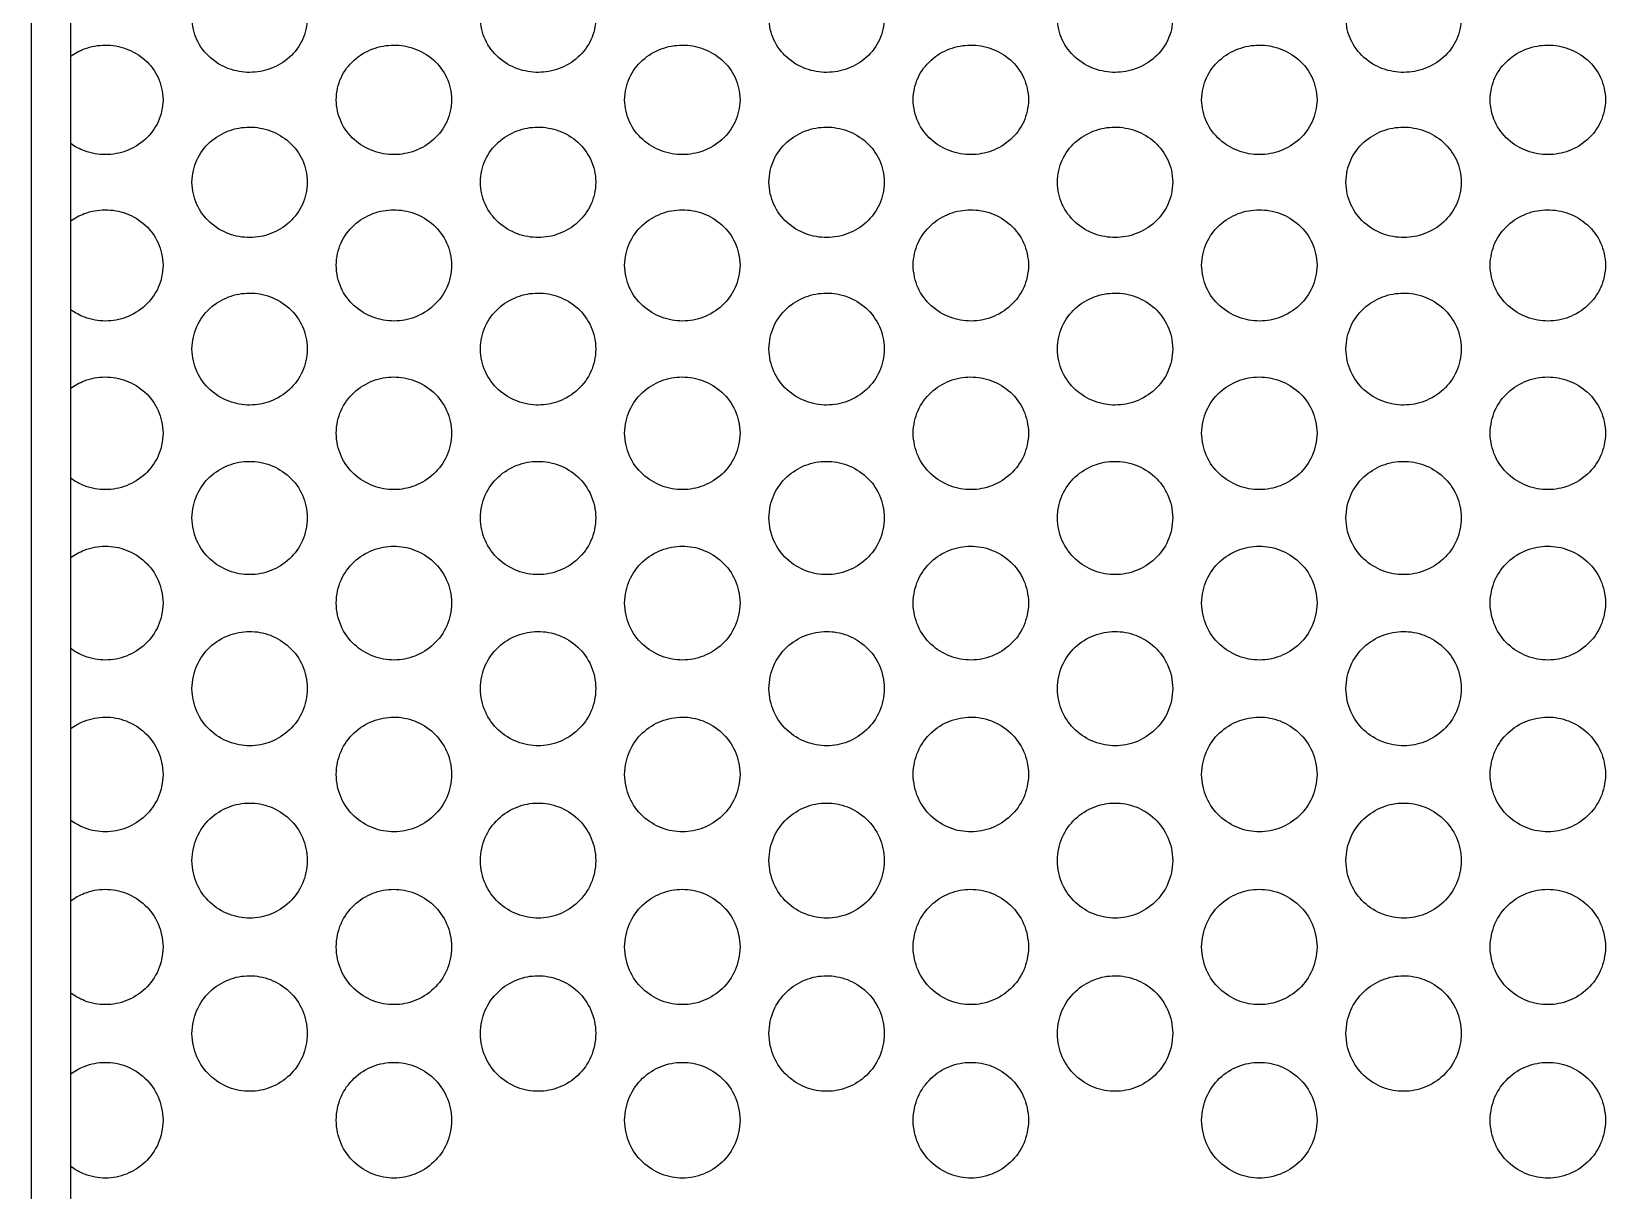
# Model space of a CAD drawing. Header units: millimetres. Extents: x 750 to 8479, y 2174 to 4333.
# Drawn here: x 2282 to 2391.2, y 3763.5 to 3843.8 of the extents above; entities that cross this region are included whole.
import ezdxf

# ---------------------------------------------------------------- set-up
doc = ezdxf.new("R2010")
doc.units = ezdxf.units.MM
doc.header["$LTSCALE"] = 153.67
doc.layers.add('02___PRT_ALL_AXES', color=7, linetype='CONTINUOUS')

msp = doc.modelspace()

# ---------------------------------------------------------------- linework, layer by layer
at = {"layer": '02___PRT_ALL_AXES', "linetype": 'Continuous'}
for p, q in [((2282.04045, 3495.98644), (2282.04045, 4020.65762)), ((2284.7516, 4011.78983), (2284.7516, 3504.85424))]:
    msp.add_line(p, q, dxfattribs=at)
for points in [[(2301.16421, 3844.72816), (2301.14237, 3844.17196), (2300.93039, 3843.17592), (2299.98744, 3841.92082), (2298.64757, 3841.12954), (2297.18087, 3840.86881), (2295.707, 3841.11903), (2294.35251, 3841.9087), (2293.39937, 3843.17031), (2293.18584, 3844.16972), (2293.16421, 3844.72816)], [(2321.16421, 3844.72816), (2321.14237, 3844.17196), (2320.93039, 3843.17592), (2319.98744, 3841.92082), (2318.64757, 3841.12954), (2317.18087, 3840.86881), (2315.707, 3841.11903), (2314.35251, 3841.9087), (2313.39937, 3843.17031), (2313.18584, 3844.16972), (2313.16421, 3844.72816)], [(2341.16421, 3844.72816), (2341.14237, 3844.17196), (2340.93039, 3843.17592), (2339.98744, 3841.92082), (2338.64757, 3841.12954), (2337.18087, 3840.86881), (2335.707, 3841.11903), (2334.35251, 3841.9087), (2333.39937, 3843.17031), (2333.18584, 3844.16972), (2333.16421, 3844.72816)], [(2361.16421, 3844.72816), (2361.14237, 3844.17196), (2360.93039, 3843.17592), (2359.98744, 3841.92082), (2358.64757, 3841.12954), (2357.18087, 3840.86881), (2355.707, 3841.11903), (2354.35251, 3841.9087), (2353.39937, 3843.17031), (2353.18584, 3844.16972), (2353.16421, 3844.72816)], [(2381.16421, 3844.72816), (2381.14237, 3844.17196), (2380.93039, 3843.17592), (2379.98744, 3841.92082), (2378.64757, 3841.12954), (2377.18087, 3840.86881), (2375.707, 3841.11903), (2374.35251, 3841.9087), (2373.39937, 3843.17031), (2373.18584, 3844.16972), (2373.16421, 3844.72816)], [(2303.16421, 3839.06088), (2303.18605, 3839.62189), (2303.39803, 3840.62381), (2304.34098, 3841.88097), (2305.68085, 3842.67091), (2307.14755, 3842.93079), (2308.62142, 3842.68139), (2309.97591, 3841.89309), (2310.92905, 3840.62946), (2311.14258, 3839.62415), (2311.16421, 3839.06088)], [(2323.16421, 3839.06088), (2323.18605, 3839.62189), (2323.39803, 3840.62381), (2324.34098, 3841.88097), (2325.68085, 3842.67091), (2327.14755, 3842.93079), (2328.62142, 3842.68139), (2329.97591, 3841.89309), (2330.92905, 3840.62946), (2331.14258, 3839.62415), (2331.16421, 3839.06088)], [(2343.16421, 3839.06088), (2343.18605, 3839.62189), (2343.39803, 3840.62381), (2344.34098, 3841.88097), (2345.68085, 3842.67091), (2347.14755, 3842.93079), (2348.62142, 3842.68139), (2349.97591, 3841.89309), (2350.92905, 3840.62946), (2351.14258, 3839.62415), (2351.16421, 3839.06088)], [(2363.16421, 3839.06088), (2363.18605, 3839.62189), (2363.39803, 3840.62381), (2364.34098, 3841.88097), (2365.68085, 3842.67091), (2367.14755, 3842.93079), (2368.62142, 3842.68139), (2369.97591, 3841.89309), (2370.92905, 3840.62946), (2371.14258, 3839.62415), (2371.16421, 3839.06088)], [(2383.16421, 3839.06088), (2383.18605, 3839.62189), (2383.39803, 3840.62381), (2384.34098, 3841.88097), (2385.68085, 3842.67091), (2387.14755, 3842.93079), (2388.62142, 3842.68139), (2389.97591, 3841.89309), (2390.92905, 3840.62946), (2391.14258, 3839.62415), (2391.16421, 3839.06088)], [(2311.16421, 3839.06088), (2311.14237, 3838.49987), (2310.93039, 3837.49532), (2309.98744, 3836.2297), (2308.64757, 3835.43189), (2307.18087, 3835.16903), (2305.707, 3835.42129), (2304.35251, 3836.21748), (2303.39937, 3837.48966), (2303.18584, 3838.49761), (2303.16421, 3839.06088)], [(2331.16421, 3839.06088), (2331.14237, 3838.49987), (2330.93039, 3837.49532), (2329.98744, 3836.2297), (2328.64757, 3835.43189), (2327.18087, 3835.16903), (2325.707, 3835.42129), (2324.35251, 3836.21748), (2323.39937, 3837.48966), (2323.18584, 3838.49761), (2323.16421, 3839.06088)], [(2351.16421, 3839.06088), (2351.14237, 3838.49987), (2350.93039, 3837.49532), (2349.98744, 3836.2297), (2348.64757, 3835.43189), (2347.18087, 3835.16903), (2345.707, 3835.42129), (2344.35251, 3836.21748), (2343.39937, 3837.48966), (2343.18584, 3838.49761), (2343.16421, 3839.06088)], [(2371.16421, 3839.06088), (2371.14237, 3838.49987), (2370.93039, 3837.49532), (2369.98744, 3836.2297), (2368.64757, 3835.43189), (2367.18087, 3835.16903), (2365.707, 3835.42129), (2364.35251, 3836.21748), (2363.39937, 3837.48966), (2363.18584, 3838.49761), (2363.16421, 3839.06088)], [(2391.16421, 3839.06088), (2391.14237, 3838.49987), (2390.93039, 3837.49532), (2389.98744, 3836.2297), (2388.64757, 3835.43189), (2387.18087, 3835.16903), (2385.707, 3835.42129), (2384.35251, 3836.21748), (2383.39937, 3837.48966), (2383.18584, 3838.49761), (2383.16421, 3839.06088)], [(2293.16421, 3833.34646), (2293.18605, 3833.91195), (2293.39803, 3834.92199), (2294.34098, 3836.18952), (2295.68085, 3836.98608), (2297.14755, 3837.24815), (2298.62142, 3836.99665), (2299.97591, 3836.20174), (2300.92905, 3834.92767), (2301.14258, 3833.91423), (2301.16421, 3833.34646)], [(2313.16421, 3833.34646), (2313.18605, 3833.91195), (2313.39803, 3834.92199), (2314.34098, 3836.18952), (2315.68085, 3836.98608), (2317.14755, 3837.24815), (2318.62142, 3836.99665), (2319.97591, 3836.20174), (2320.92905, 3834.92767), (2321.14258, 3833.91423), (2321.16421, 3833.34646)], [(2333.16421, 3833.34646), (2333.18605, 3833.91195), (2333.39803, 3834.92199), (2334.34098, 3836.18952), (2335.68085, 3836.98608), (2337.14755, 3837.24815), (2338.62142, 3836.99665), (2339.97591, 3836.20174), (2340.92905, 3834.92767), (2341.14258, 3833.91423), (2341.16421, 3833.34646)], [(2353.16421, 3833.34646), (2353.18605, 3833.91195), (2353.39803, 3834.92199), (2354.34098, 3836.18952), (2355.68085, 3836.98608), (2357.14755, 3837.24815), (2358.62142, 3836.99665), (2359.97591, 3836.20174), (2360.92905, 3834.92767), (2361.14258, 3833.91423), (2361.16421, 3833.34646)], [(2373.16421, 3833.34646), (2373.18605, 3833.91195), (2373.39803, 3834.92199), (2374.34098, 3836.18952), (2375.68085, 3836.98608), (2377.14755, 3837.24815), (2378.62142, 3836.99665), (2379.97591, 3836.20174), (2380.92905, 3834.92767), (2381.14258, 3833.91423), (2381.16421, 3833.34646)], [(2301.16421, 3833.34646), (2301.14237, 3832.78097), (2300.93039, 3831.76849), (2299.98744, 3830.4931), (2298.64757, 3829.68923), (2297.18087, 3829.42438), (2295.707, 3829.67855), (2294.35251, 3830.48078), (2293.39937, 3831.76279), (2293.18584, 3832.77869), (2293.16421, 3833.34646)], [(2321.16421, 3833.34646), (2321.14237, 3832.78097), (2320.93039, 3831.76849), (2319.98744, 3830.4931), (2318.64757, 3829.68923), (2317.18087, 3829.42438), (2315.707, 3829.67855), (2314.35251, 3830.48078), (2313.39937, 3831.76279), (2313.18584, 3832.77869), (2313.16421, 3833.34646)], [(2341.16421, 3833.34646), (2341.14237, 3832.78097), (2340.93039, 3831.76849), (2339.98744, 3830.4931), (2338.64757, 3829.68923), (2337.18087, 3829.42438), (2335.707, 3829.67855), (2334.35251, 3830.48078), (2333.39937, 3831.76279), (2333.18584, 3832.77869), (2333.16421, 3833.34646)], [(2361.16421, 3833.34646), (2361.14237, 3832.78097), (2360.93039, 3831.76849), (2359.98744, 3830.4931), (2358.64757, 3829.68923), (2357.18087, 3829.42438), (2355.707, 3829.67855), (2354.35251, 3830.48078), (2353.39937, 3831.76279), (2353.18584, 3832.77869), (2353.16421, 3833.34646)], [(2381.16421, 3833.34646), (2381.14237, 3832.78097), (2380.93039, 3831.76849), (2379.98744, 3830.4931), (2378.64757, 3829.68923), (2377.18087, 3829.42438), (2375.707, 3829.67855), (2374.35251, 3830.48078), (2373.39937, 3831.76279), (2373.18584, 3832.77869), (2373.16421, 3833.34646)], [(2303.16421, 3827.58824), (2303.18605, 3828.15789), (2303.39803, 3829.17544), (2304.34098, 3830.45261), (2305.68085, 3831.25532), (2307.14755, 3831.51944), (2308.62142, 3831.26598), (2309.97591, 3830.46493), (2310.92905, 3829.18117), (2311.14258, 3828.16018), (2311.16421, 3827.58824)], [(2323.16421, 3827.58824), (2323.18605, 3828.15789), (2323.39803, 3829.17544), (2324.34098, 3830.45261), (2325.68085, 3831.25532), (2327.14755, 3831.51944), (2328.62142, 3831.26598), (2329.97591, 3830.46493), (2330.92905, 3829.18117), (2331.14258, 3828.16018), (2331.16421, 3827.58824)], [(2343.16421, 3827.58824), (2343.18605, 3828.15789), (2343.39803, 3829.17544), (2344.34098, 3830.45261), (2345.68085, 3831.25532), (2347.14755, 3831.51944), (2348.62142, 3831.26598), (2349.97591, 3830.46493), (2350.92905, 3829.18117), (2351.14258, 3828.16018), (2351.16421, 3827.58824)], [(2363.16421, 3827.58824), (2363.18605, 3828.15789), (2363.39803, 3829.17544), (2364.34098, 3830.45261), (2365.68085, 3831.25532), (2367.14755, 3831.51944), (2368.62142, 3831.26598), (2369.97591, 3830.46493), (2370.92905, 3829.18117), (2371.14258, 3828.16018), (2371.16421, 3827.58824)], [(2383.16421, 3827.58824), (2383.18605, 3828.15789), (2383.39803, 3829.17544), (2384.34098, 3830.45261), (2385.68085, 3831.25532), (2387.14755, 3831.51944), (2388.62142, 3831.26598), (2389.97591, 3830.46493), (2390.92905, 3829.18117), (2391.14258, 3828.16018), (2391.16421, 3827.58824)], [(2311.16421, 3827.58824), (2311.14237, 3827.0186), (2310.93039, 3825.99879), (2309.98744, 3824.71436), (2308.64757, 3823.9049), (2307.18087, 3823.63822), (2305.707, 3823.89414), (2304.35251, 3824.70196), (2303.39937, 3825.99305), (2303.18584, 3827.0163), (2303.16421, 3827.58824)], [(2331.16421, 3827.58824), (2331.14237, 3827.0186), (2330.93039, 3825.99879), (2329.98744, 3824.71436), (2328.64757, 3823.9049), (2327.18087, 3823.63822), (2325.707, 3823.89414), (2324.35251, 3824.70196), (2323.39937, 3825.99305), (2323.18584, 3827.0163), (2323.16421, 3827.58824)], [(2351.16421, 3827.58824), (2351.14237, 3827.0186), (2350.93039, 3825.99879), (2349.98744, 3824.71436), (2348.64757, 3823.9049), (2347.18087, 3823.63822), (2345.707, 3823.89414), (2344.35251, 3824.70196), (2343.39937, 3825.99305), (2343.18584, 3827.0163), (2343.16421, 3827.58824)], [(2371.16421, 3827.58824), (2371.14237, 3827.0186), (2370.93039, 3825.99879), (2369.98744, 3824.71436), (2368.64757, 3823.9049), (2367.18087, 3823.63822), (2365.707, 3823.89414), (2364.35251, 3824.70196), (2363.39937, 3825.99305), (2363.18584, 3827.0163), (2363.16421, 3827.58824)], [(2391.16421, 3827.58824), (2391.14237, 3827.0186), (2390.93039, 3825.99879), (2389.98744, 3824.71436), (2388.64757, 3823.9049), (2387.18087, 3823.63822), (2385.707, 3823.89414), (2384.35251, 3824.70196), (2383.39937, 3825.99305), (2383.18584, 3827.0163), (2383.16421, 3827.58824)], [(2293.16421, 3821.78958), (2293.18605, 3822.36305), (2293.39803, 3823.38753), (2294.34098, 3824.67359), (2295.68085, 3825.48199), (2297.14755, 3825.74799), (2298.62142, 3825.49272), (2299.97591, 3824.68599), (2300.92905, 3823.39329), (2301.14258, 3822.36536), (2301.16421, 3821.78958)], [(2313.16421, 3821.78958), (2313.18605, 3822.36305), (2313.39803, 3823.38753), (2314.34098, 3824.67359), (2315.68085, 3825.48199), (2317.14755, 3825.74799), (2318.62142, 3825.49272), (2319.97591, 3824.68599), (2320.92905, 3823.39329), (2321.14258, 3822.36536), (2321.16421, 3821.78958)], [(2333.16421, 3821.78958), (2333.18605, 3822.36305), (2333.39803, 3823.38753), (2334.34098, 3824.67359), (2335.68085, 3825.48199), (2337.14755, 3825.74799), (2338.62142, 3825.49272), (2339.97591, 3824.68599), (2340.92905, 3823.39329), (2341.14258, 3822.36536), (2341.16421, 3821.78958)], [(2353.16421, 3821.78958), (2353.18605, 3822.36305), (2353.39803, 3823.38753), (2354.34098, 3824.67359), (2355.68085, 3825.48199), (2357.14755, 3825.74799), (2358.62142, 3825.49272), (2359.97591, 3824.68599), (2360.92905, 3823.39329), (2361.14258, 3822.36536), (2361.16421, 3821.78958)], [(2373.16421, 3821.78958), (2373.18605, 3822.36305), (2373.39803, 3823.38753), (2374.34098, 3824.67359), (2375.68085, 3825.48199), (2377.14755, 3825.74799), (2378.62142, 3825.49272), (2379.97591, 3824.68599), (2380.92905, 3823.39329), (2381.14258, 3822.36536), (2381.16421, 3821.78958)], [(2301.16421, 3821.78958), (2301.14237, 3821.21612), (2300.93039, 3820.18958), (2299.98744, 3818.89687), (2298.64757, 3818.08228), (2297.18087, 3817.81393), (2295.707, 3818.07146), (2294.35251, 3818.88439), (2293.39937, 3820.1838), (2293.18584, 3821.21381), (2293.16421, 3821.78958)], [(2321.16421, 3821.78958), (2321.14237, 3821.21612), (2320.93039, 3820.18958), (2319.98744, 3818.89687), (2318.64757, 3818.08228), (2317.18087, 3817.81393), (2315.707, 3818.07146), (2314.35251, 3818.88439), (2313.39937, 3820.1838), (2313.18584, 3821.21381), (2313.16421, 3821.78958)], [(2341.16421, 3821.78958), (2341.14237, 3821.21612), (2340.93039, 3820.18958), (2339.98744, 3818.89687), (2338.64757, 3818.08228), (2337.18087, 3817.81393), (2335.707, 3818.07146), (2334.35251, 3818.88439), (2333.39937, 3820.1838), (2333.18584, 3821.21381), (2333.16421, 3821.78958)], [(2361.16421, 3821.78958), (2361.14237, 3821.21612), (2360.93039, 3820.18958), (2359.98744, 3818.89687), (2358.64757, 3818.08228), (2357.18087, 3817.81393), (2355.707, 3818.07146), (2354.35251, 3818.88439), (2353.39937, 3820.1838), (2353.18584, 3821.21381), (2353.16421, 3821.78958)], [(2381.16421, 3821.78958), (2381.14237, 3821.21612), (2380.93039, 3820.18958), (2379.98744, 3818.89687), (2378.64757, 3818.08228), (2377.18087, 3817.81393), (2375.707, 3818.07146), (2374.35251, 3818.88439), (2373.39937, 3820.1838), (2373.18584, 3821.21381), (2373.16421, 3821.78958)], [(2303.16421, 3815.95388), (2303.18605, 3816.53083), (2303.39803, 3817.56163), (2304.34098, 3818.85583), (2305.68085, 3819.66945), (2307.14755, 3819.93718), (2308.62142, 3819.68025), (2309.97591, 3818.86832), (2310.92905, 3817.56743), (2311.14258, 3816.53315), (2311.16421, 3815.95388)], [(2323.16421, 3815.95388), (2323.18605, 3816.53083), (2323.39803, 3817.56163), (2324.34098, 3818.85583), (2325.68085, 3819.66945), (2327.14755, 3819.93718), (2328.62142, 3819.68025), (2329.97591, 3818.86832), (2330.92905, 3817.56743), (2331.14258, 3816.53315), (2331.16421, 3815.95388)], [(2343.16421, 3815.95388), (2343.18605, 3816.53083), (2343.39803, 3817.56163), (2344.34098, 3818.85583), (2345.68085, 3819.66945), (2347.14755, 3819.93718), (2348.62142, 3819.68025), (2349.97591, 3818.86832), (2350.92905, 3817.56743), (2351.14258, 3816.53315), (2351.16421, 3815.95388)], [(2363.16421, 3815.95388), (2363.18605, 3816.53083), (2363.39803, 3817.56163), (2364.34098, 3818.85583), (2365.68085, 3819.66945), (2367.14755, 3819.93718), (2368.62142, 3819.68025), (2369.97591, 3818.86832), (2370.92905, 3817.56743), (2371.14258, 3816.53315), (2371.16421, 3815.95388)], [(2383.16421, 3815.95388), (2383.18605, 3816.53083), (2383.39803, 3817.56163), (2384.34098, 3818.85583), (2385.68085, 3819.66945), (2387.14755, 3819.93718), (2388.62142, 3819.68025), (2389.97591, 3818.86832), (2390.92905, 3817.56743), (2391.14258, 3816.53315), (2391.16421, 3815.95388)], [(2311.16421, 3815.95388), (2311.14237, 3815.37693), (2310.93039, 3814.34425), (2309.98744, 3813.04401), (2308.64757, 3812.22477), (2307.18087, 3811.95491), (2305.707, 3812.21389), (2304.35251, 3813.03145), (2303.39937, 3814.33843), (2303.18584, 3815.37461), (2303.16421, 3815.95388)], [(2331.16421, 3815.95388), (2331.14237, 3815.37693), (2330.93039, 3814.34425), (2329.98744, 3813.04401), (2328.64757, 3812.22477), (2327.18087, 3811.95491), (2325.707, 3812.21389), (2324.35251, 3813.03145), (2323.39937, 3814.33843), (2323.18584, 3815.37461), (2323.16421, 3815.95388)], [(2351.16421, 3815.95388), (2351.14237, 3815.37693), (2350.93039, 3814.34425), (2349.98744, 3813.04401), (2348.64757, 3812.22477), (2347.18087, 3811.95491), (2345.707, 3812.21389), (2344.35251, 3813.03145), (2343.39937, 3814.33843), (2343.18584, 3815.37461), (2343.16421, 3815.95388)], [(2371.16421, 3815.95388), (2371.14237, 3815.37693), (2370.93039, 3814.34425), (2369.98744, 3813.04401), (2368.64757, 3812.22477), (2367.18087, 3811.95491), (2365.707, 3812.21389), (2364.35251, 3813.03145), (2363.39937, 3814.33843), (2363.18584, 3815.37461), (2363.16421, 3815.95388)], [(2391.16421, 3815.95388), (2391.14237, 3815.37693), (2390.93039, 3814.34425), (2389.98744, 3813.04401), (2388.64757, 3812.22477), (2387.18087, 3811.95491), (2385.707, 3812.21389), (2384.35251, 3813.03145), (2383.39937, 3814.33843), (2383.18584, 3815.37461), (2383.16421, 3815.95388)], [(2293.16421, 3810.08452), (2293.18605, 3810.66462), (2293.39803, 3811.70115), (2294.34098, 3813.00273), (2295.68085, 3813.82109), (2297.14755, 3814.0904), (2298.62142, 3813.83196), (2299.97591, 3813.01529), (2300.92905, 3811.70699), (2301.14258, 3810.66695), (2301.16421, 3810.08452)], [(2313.16421, 3810.08452), (2313.18605, 3810.66462), (2313.39803, 3811.70115), (2314.34098, 3813.00273), (2315.68085, 3813.82109), (2317.14755, 3814.0904), (2318.62142, 3813.83196), (2319.97591, 3813.01529), (2320.92905, 3811.70699), (2321.14258, 3810.66695), (2321.16421, 3810.08452)], [(2333.16421, 3810.08452), (2333.18605, 3810.66462), (2333.39803, 3811.70115), (2334.34098, 3813.00273), (2335.68085, 3813.82109), (2337.14755, 3814.0904), (2338.62142, 3813.83196), (2339.97591, 3813.01529), (2340.92905, 3811.70699), (2341.14258, 3810.66695), (2341.16421, 3810.08452)], [(2353.16421, 3810.08452), (2353.18605, 3810.66462), (2353.39803, 3811.70115), (2354.34098, 3813.00273), (2355.68085, 3813.82109), (2357.14755, 3814.0904), (2358.62142, 3813.83196), (2359.97591, 3813.01529), (2360.92905, 3811.70699), (2361.14258, 3810.66695), (2361.16421, 3810.08452)], [(2373.16421, 3810.08452), (2373.18605, 3810.66462), (2373.39803, 3811.70115), (2374.34098, 3813.00273), (2375.68085, 3813.82109), (2377.14755, 3814.0904), (2378.62142, 3813.83196), (2379.97591, 3813.01529), (2380.92905, 3811.70699), (2381.14258, 3810.66695), (2381.16421, 3810.08452)], [(2301.16421, 3810.08452), (2301.14237, 3809.50443), (2300.93039, 3808.46622), (2299.98744, 3807.1592), (2298.64757, 3806.3358), (2297.18087, 3806.06458), (2295.707, 3806.32486), (2294.35251, 3807.14658), (2293.39937, 3808.46037), (2293.18584, 3809.50209), (2293.16421, 3810.08452)], [(2321.16421, 3810.08452), (2321.14237, 3809.50443), (2320.93039, 3808.46622), (2319.98744, 3807.1592), (2318.64757, 3806.3358), (2317.18087, 3806.06458), (2315.707, 3806.32486), (2314.35251, 3807.14658), (2313.39937, 3808.46037), (2313.18584, 3809.50209), (2313.16421, 3810.08452)], [(2341.16421, 3810.08452), (2341.14237, 3809.50443), (2340.93039, 3808.46622), (2339.98744, 3807.1592), (2338.64757, 3806.3358), (2337.18087, 3806.06458), (2335.707, 3806.32486), (2334.35251, 3807.14658), (2333.39937, 3808.46037), (2333.18584, 3809.50209), (2333.16421, 3810.08452)], [(2361.16421, 3810.08452), (2361.14237, 3809.50443), (2360.93039, 3808.46622), (2359.98744, 3807.1592), (2358.64757, 3806.3358), (2357.18087, 3806.06458), (2355.707, 3806.32486), (2354.35251, 3807.14658), (2353.39937, 3808.46037), (2353.18584, 3809.50209), (2353.16421, 3810.08452)], [(2381.16421, 3810.08452), (2381.14237, 3809.50443), (2380.93039, 3808.46622), (2379.98744, 3807.1592), (2378.64757, 3806.3358), (2377.18087, 3806.06458), (2375.707, 3806.32486), (2374.35251, 3807.14658), (2373.39937, 3808.46037), (2373.18584, 3809.50209), (2373.16421, 3810.08452)], [(2303.16421, 3804.18495), (2303.18605, 3804.76786), (2303.39803, 3805.80951), (2304.34098, 3807.11772), (2305.68085, 3807.94034), (2307.14755, 3808.21107), (2308.62142, 3807.95126), (2309.97591, 3807.13034), (2310.92905, 3805.81537), (2311.14258, 3804.7702), (2311.16421, 3804.18495)], [(2323.16421, 3804.18495), (2323.18605, 3804.76786), (2323.39803, 3805.80951), (2324.34098, 3807.11772), (2325.68085, 3807.94034), (2327.14755, 3808.21107), (2328.62142, 3807.95126), (2329.97591, 3807.13034), (2330.92905, 3805.81537), (2331.14258, 3804.7702), (2331.16421, 3804.18495)], [(2343.16421, 3804.18495), (2343.18605, 3804.76786), (2343.39803, 3805.80951), (2344.34098, 3807.11772), (2345.68085, 3807.94034), (2347.14755, 3808.21107), (2348.62142, 3807.95126), (2349.97591, 3807.13034), (2350.92905, 3805.81537), (2351.14258, 3804.7702), (2351.16421, 3804.18495)], [(2363.16421, 3804.18495), (2363.18605, 3804.76786), (2363.39803, 3805.80951), (2364.34098, 3807.11772), (2365.68085, 3807.94034), (2367.14755, 3808.21107), (2368.62142, 3807.95126), (2369.97591, 3807.13034), (2370.92905, 3805.81537), (2371.14258, 3804.7702), (2371.16421, 3804.18495)], [(2383.16421, 3804.18495), (2383.18605, 3804.76786), (2383.39803, 3805.80951), (2384.34098, 3807.11772), (2385.68085, 3807.94034), (2387.14755, 3808.21107), (2388.62142, 3807.95126), (2389.97591, 3807.13034), (2390.92905, 3805.81537), (2391.14258, 3804.7702), (2391.16421, 3804.18495)], [(2311.16421, 3804.18495), (2311.14237, 3803.60204), (2310.93039, 3802.55891), (2309.98744, 3801.24589), (2308.64757, 3800.41879), (2307.18087, 3800.14637), (2305.707, 3800.40781), (2304.35251, 3801.23321), (2303.39937, 3802.55303), (2303.18584, 3803.5997), (2303.16421, 3804.18495)], [(2331.16421, 3804.18495), (2331.14237, 3803.60204), (2330.93039, 3802.55891), (2329.98744, 3801.24589), (2328.64757, 3800.41879), (2327.18087, 3800.14637), (2325.707, 3800.40781), (2324.35251, 3801.23321), (2323.39937, 3802.55303), (2323.18584, 3803.5997), (2323.16421, 3804.18495)], [(2351.16421, 3804.18495), (2351.14237, 3803.60204), (2350.93039, 3802.55891), (2349.98744, 3801.24589), (2348.64757, 3800.41879), (2347.18087, 3800.14637), (2345.707, 3800.40781), (2344.35251, 3801.23321), (2343.39937, 3802.55303), (2343.18584, 3803.5997), (2343.16421, 3804.18495)], [(2371.16421, 3804.18495), (2371.14237, 3803.60204), (2370.93039, 3802.55891), (2369.98744, 3801.24589), (2368.64757, 3800.41879), (2367.18087, 3800.14637), (2365.707, 3800.40781), (2364.35251, 3801.23321), (2363.39937, 3802.55303), (2363.18584, 3803.5997), (2363.16421, 3804.18495)], [(2391.16421, 3804.18495), (2391.14237, 3803.60204), (2390.93039, 3802.55891), (2389.98744, 3801.24589), (2388.64757, 3800.41879), (2387.18087, 3800.14637), (2385.707, 3800.40781), (2384.35251, 3801.23321), (2383.39937, 3802.55303), (2383.18584, 3803.5997), (2383.16421, 3804.18495)], [(2293.16421, 3798.2586), (2293.18605, 3798.84398), (2293.39803, 3799.89014), (2294.34098, 3801.20421), (2295.68085, 3802.03062), (2297.14755, 3802.3026), (2298.62142, 3802.04159), (2299.97591, 3801.21689), (2300.92905, 3799.89603), (2301.14258, 3798.84633), (2301.16421, 3798.2586)], [(2313.16421, 3798.2586), (2313.18605, 3798.84398), (2313.39803, 3799.89014), (2314.34098, 3801.20421), (2315.68085, 3802.03062), (2317.14755, 3802.3026), (2318.62142, 3802.04159), (2319.97591, 3801.21689), (2320.92905, 3799.89603), (2321.14258, 3798.84633), (2321.16421, 3798.2586)], [(2333.16421, 3798.2586), (2333.18605, 3798.84398), (2333.39803, 3799.89014), (2334.34098, 3801.20421), (2335.68085, 3802.03062), (2337.14755, 3802.3026), (2338.62142, 3802.04159), (2339.97591, 3801.21689), (2340.92905, 3799.89603), (2341.14258, 3798.84633), (2341.16421, 3798.2586)], [(2353.16421, 3798.2586), (2353.18605, 3798.84398), (2353.39803, 3799.89014), (2354.34098, 3801.20421), (2355.68085, 3802.03062), (2357.14755, 3802.3026), (2358.62142, 3802.04159), (2359.97591, 3801.21689), (2360.92905, 3799.89603), (2361.14258, 3798.84633), (2361.16421, 3798.2586)], [(2373.16421, 3798.2586), (2373.18605, 3798.84398), (2373.39803, 3799.89014), (2374.34098, 3801.20421), (2375.68085, 3802.03062), (2377.14755, 3802.3026), (2378.62142, 3802.04159), (2379.97591, 3801.21689), (2380.92905, 3799.89603), (2381.14258, 3798.84633), (2381.16421, 3798.2586)], [(2301.16421, 3798.2586), (2301.14237, 3797.67323), (2300.93039, 3796.62577), (2299.98744, 3795.30751), (2298.64757, 3794.47721), (2297.18087, 3794.20375), (2295.707, 3794.46618), (2294.35251, 3795.29478), (2293.39937, 3796.61987), (2293.18584, 3797.67087), (2293.16421, 3798.2586)], [(2321.16421, 3798.2586), (2321.14237, 3797.67323), (2320.93039, 3796.62577), (2319.98744, 3795.30751), (2318.64757, 3794.47721), (2317.18087, 3794.20375), (2315.707, 3794.46618), (2314.35251, 3795.29478), (2313.39937, 3796.61987), (2313.18584, 3797.67087), (2313.16421, 3798.2586)], [(2341.16421, 3798.2586), (2341.14237, 3797.67323), (2340.93039, 3796.62577), (2339.98744, 3795.30751), (2338.64757, 3794.47721), (2337.18087, 3794.20375), (2335.707, 3794.46618), (2334.35251, 3795.29478), (2333.39937, 3796.61987), (2333.18584, 3797.67087), (2333.16421, 3798.2586)], [(2361.16421, 3798.2586), (2361.14237, 3797.67323), (2360.93039, 3796.62577), (2359.98744, 3795.30751), (2358.64757, 3794.47721), (2357.18087, 3794.20375), (2355.707, 3794.46618), (2354.35251, 3795.29478), (2353.39937, 3796.61987), (2353.18584, 3797.67087), (2353.16421, 3798.2586)], [(2381.16421, 3798.2586), (2381.14237, 3797.67323), (2380.93039, 3796.62577), (2379.98744, 3795.30751), (2378.64757, 3794.47721), (2377.18087, 3794.20375), (2375.707, 3794.46618), (2374.35251, 3795.29478), (2373.39937, 3796.61987), (2373.18584, 3797.67087), (2373.16421, 3798.2586)], [(2303.16421, 3792.30894), (2303.18605, 3792.89644), (2303.39803, 3793.9465), (2304.34098, 3795.26567), (2305.68085, 3796.09538), (2307.14755, 3796.36847), (2308.62142, 3796.10639), (2309.97591, 3795.2784), (2310.92905, 3793.95242), (2311.14258, 3792.89881), (2311.16421, 3792.30894)], [(2323.16421, 3792.30894), (2323.18605, 3792.89644), (2323.39803, 3793.9465), (2324.34098, 3795.26567), (2325.68085, 3796.09538), (2327.14755, 3796.36847), (2328.62142, 3796.10639), (2329.97591, 3795.2784), (2330.92905, 3793.95242), (2331.14258, 3792.89881), (2331.16421, 3792.30894)], [(2343.16421, 3792.30894), (2343.18605, 3792.89644), (2343.39803, 3793.9465), (2344.34098, 3795.26567), (2345.68085, 3796.09538), (2347.14755, 3796.36847), (2348.62142, 3796.10639), (2349.97591, 3795.2784), (2350.92905, 3793.95242), (2351.14258, 3792.89881), (2351.16421, 3792.30894)], [(2363.16421, 3792.30894), (2363.18605, 3792.89644), (2363.39803, 3793.9465), (2364.34098, 3795.26567), (2365.68085, 3796.09538), (2367.14755, 3796.36847), (2368.62142, 3796.10639), (2369.97591, 3795.2784), (2370.92905, 3793.95242), (2371.14258, 3792.89881), (2371.16421, 3792.30894)], [(2383.16421, 3792.30894), (2383.18605, 3792.89644), (2383.39803, 3793.9465), (2384.34098, 3795.26567), (2385.68085, 3796.09538), (2387.14755, 3796.36847), (2388.62142, 3796.10639), (2389.97591, 3795.2784), (2390.92905, 3793.95242), (2391.14258, 3792.89881), (2391.16421, 3792.30894)], [(2311.16421, 3792.30894), (2311.14237, 3791.72144), (2310.93039, 3790.67027), (2309.98744, 3789.34754), (2308.64757, 3788.51453), (2307.18087, 3788.24018), (2305.707, 3788.50346), (2304.35251, 3789.33477), (2303.39937, 3790.66435), (2303.18584, 3791.71907), (2303.16421, 3792.30894)], [(2331.16421, 3792.30894), (2331.14237, 3791.72144), (2330.93039, 3790.67027), (2329.98744, 3789.34754), (2328.64757, 3788.51453), (2327.18087, 3788.24018), (2325.707, 3788.50346), (2324.35251, 3789.33477), (2323.39937, 3790.66435), (2323.18584, 3791.71907), (2323.16421, 3792.30894)], [(2351.16421, 3792.30894), (2351.14237, 3791.72144), (2350.93039, 3790.67027), (2349.98744, 3789.34754), (2348.64757, 3788.51453), (2347.18087, 3788.24018), (2345.707, 3788.50346), (2344.35251, 3789.33477), (2343.39937, 3790.66435), (2343.18584, 3791.71907), (2343.16421, 3792.30894)], [(2371.16421, 3792.30894), (2371.14237, 3791.72144), (2370.93039, 3790.67027), (2369.98744, 3789.34754), (2368.64757, 3788.51453), (2367.18087, 3788.24018), (2365.707, 3788.50346), (2364.35251, 3789.33477), (2363.39937, 3790.66435), (2363.18584, 3791.71907), (2363.16421, 3792.30894)], [(2391.16421, 3792.30894), (2391.14237, 3791.72144), (2390.93039, 3790.67027), (2389.98744, 3789.34754), (2388.64757, 3788.51453), (2387.18087, 3788.24018), (2385.707, 3788.50346), (2384.35251, 3789.33477), (2383.39937, 3790.66435), (2383.18584, 3791.71907), (2383.16421, 3792.30894)], [(2293.16421, 3786.33944), (2293.18605, 3786.92872), (2293.39803, 3787.98207), (2294.34098, 3789.30556), (2295.68085, 3790.13809), (2297.14755, 3790.41212), (2298.62142, 3790.14914), (2299.97591, 3789.31834), (2300.92905, 3787.988), (2301.14258, 3786.9311), (2301.16421, 3786.33944)], [(2313.16421, 3786.33944), (2313.18605, 3786.92872), (2313.39803, 3787.98207), (2314.34098, 3789.30556), (2315.68085, 3790.13809), (2317.14755, 3790.41212), (2318.62142, 3790.14914), (2319.97591, 3789.31834), (2320.92905, 3787.988), (2321.14258, 3786.9311), (2321.16421, 3786.33944)], [(2333.16421, 3786.33944), (2333.18605, 3786.92872), (2333.39803, 3787.98207), (2334.34098, 3789.30556), (2335.68085, 3790.13809), (2337.14755, 3790.41212), (2338.62142, 3790.14914), (2339.97591, 3789.31834), (2340.92905, 3787.988), (2341.14258, 3786.9311), (2341.16421, 3786.33944)], [(2353.16421, 3786.33944), (2353.18605, 3786.92872), (2353.39803, 3787.98207), (2354.34098, 3789.30556), (2355.68085, 3790.13809), (2357.14755, 3790.41212), (2358.62142, 3790.14914), (2359.97591, 3789.31834), (2360.92905, 3787.988), (2361.14258, 3786.9311), (2361.16421, 3786.33944)], [(2373.16421, 3786.33944), (2373.18605, 3786.92872), (2373.39803, 3787.98207), (2374.34098, 3789.30556), (2375.68085, 3790.13809), (2377.14755, 3790.41212), (2378.62142, 3790.14914), (2379.97591, 3789.31834), (2380.92905, 3787.988), (2381.14258, 3786.9311), (2381.16421, 3786.33944)], [(2301.16421, 3786.33944), (2301.14237, 3785.75015), (2300.93039, 3784.69589), (2299.98744, 3783.36946), (2298.64757, 3782.53421), (2297.18087, 3782.25915), (2295.707, 3782.52312), (2294.35251, 3783.35666), (2293.39937, 3784.68995), (2293.18584, 3785.74778), (2293.16421, 3786.33944)], [(2321.16421, 3786.33944), (2321.14237, 3785.75015), (2320.93039, 3784.69589), (2319.98744, 3783.36946), (2318.64757, 3782.53421), (2317.18087, 3782.25915), (2315.707, 3782.52312), (2314.35251, 3783.35666), (2313.39937, 3784.68995), (2313.18584, 3785.74778), (2313.16421, 3786.33944)], [(2341.16421, 3786.33944), (2341.14237, 3785.75015), (2340.93039, 3784.69589), (2339.98744, 3783.36946), (2338.64757, 3782.53421), (2337.18087, 3782.25915), (2335.707, 3782.52312), (2334.35251, 3783.35666), (2333.39937, 3784.68995), (2333.18584, 3785.74778), (2333.16421, 3786.33944)], [(2361.16421, 3786.33944), (2361.14237, 3785.75015), (2360.93039, 3784.69589), (2359.98744, 3783.36946), (2358.64757, 3782.53421), (2357.18087, 3782.25915), (2355.707, 3782.52312), (2354.35251, 3783.35666), (2353.39937, 3784.68995), (2353.18584, 3785.74778), (2353.16421, 3786.33944)], [(2381.16421, 3786.33944), (2381.14237, 3785.75015), (2380.93039, 3784.69589), (2379.98744, 3783.36946), (2378.64757, 3782.53421), (2377.18087, 3782.25915), (2375.707, 3782.52312), (2374.35251, 3783.35666), (2373.39937, 3784.68995), (2373.18584, 3785.74778), (2373.16421, 3786.33944)], [(2303.16421, 3780.35358), (2303.18605, 3780.9443), (2303.39803, 3782.00032), (2304.34098, 3783.32737), (2305.68085, 3784.16222), (2307.14755, 3784.43703), (2308.62142, 3784.17331), (2309.97591, 3783.34018), (2310.92905, 3782.00627), (2311.14258, 3780.94668), (2311.16421, 3780.35358)], [(2323.16421, 3780.35358), (2323.18605, 3780.9443), (2323.39803, 3782.00032), (2324.34098, 3783.32737), (2325.68085, 3784.16222), (2327.14755, 3784.43703), (2328.62142, 3784.17331), (2329.97591, 3783.34018), (2330.92905, 3782.00627), (2331.14258, 3780.94668), (2331.16421, 3780.35358)], [(2343.16421, 3780.35358), (2343.18605, 3780.9443), (2343.39803, 3782.00032), (2344.34098, 3783.32737), (2345.68085, 3784.16222), (2347.14755, 3784.43703), (2348.62142, 3784.17331), (2349.97591, 3783.34018), (2350.92905, 3782.00627), (2351.14258, 3780.94668), (2351.16421, 3780.35358)], [(2363.16421, 3780.35358), (2363.18605, 3780.9443), (2363.39803, 3782.00032), (2364.34098, 3783.32737), (2365.68085, 3784.16222), (2367.14755, 3784.43703), (2368.62142, 3784.17331), (2369.97591, 3783.34018), (2370.92905, 3782.00627), (2371.14258, 3780.94668), (2371.16421, 3780.35358)], [(2383.16421, 3780.35358), (2383.18605, 3780.9443), (2383.39803, 3782.00032), (2384.34098, 3783.32737), (2385.68085, 3784.16222), (2387.14755, 3784.43703), (2388.62142, 3784.17331), (2389.97591, 3783.34018), (2390.92905, 3782.00627), (2391.14258, 3780.94668), (2391.16421, 3780.35358)], [(2311.16421, 3780.35358), (2311.14237, 3779.76285), (2310.93039, 3778.70611), (2309.98744, 3777.37676), (2308.64757, 3776.53976), (2307.18087, 3776.26414), (2305.707, 3776.52864), (2304.35251, 3777.36393), (2303.39937, 3778.70016), (2303.18584, 3779.76047), (2303.16421, 3780.35358)], [(2331.16421, 3780.35358), (2331.14237, 3779.76285), (2330.93039, 3778.70611), (2329.98744, 3777.37676), (2328.64757, 3776.53976), (2327.18087, 3776.26414), (2325.707, 3776.52864), (2324.35251, 3777.36393), (2323.39937, 3778.70016), (2323.18584, 3779.76047), (2323.16421, 3780.35358)], [(2351.16421, 3780.35358), (2351.14237, 3779.76285), (2350.93039, 3778.70611), (2349.98744, 3777.37676), (2348.64757, 3776.53976), (2347.18087, 3776.26414), (2345.707, 3776.52864), (2344.35251, 3777.36393), (2343.39937, 3778.70016), (2343.18584, 3779.76047), (2343.16421, 3780.35358)], [(2371.16421, 3780.35358), (2371.14237, 3779.76285), (2370.93039, 3778.70611), (2369.98744, 3777.37676), (2368.64757, 3776.53976), (2367.18087, 3776.26414), (2365.707, 3776.52864), (2364.35251, 3777.36393), (2363.39937, 3778.70016), (2363.18584, 3779.76047), (2363.16421, 3780.35358)], [(2391.16421, 3780.35358), (2391.14237, 3779.76285), (2390.93039, 3778.70611), (2389.98744, 3777.37676), (2388.64757, 3776.53976), (2387.18087, 3776.26414), (2385.707, 3776.52864), (2384.35251, 3777.36393), (2383.39937, 3778.70016), (2383.18584, 3779.76047), (2383.16421, 3780.35358)], [(2293.16421, 3774.35486), (2293.18605, 3774.94668), (2293.39803, 3776.00475), (2294.34098, 3777.33458), (2295.68085, 3778.17127), (2297.14755, 3778.4467), (2298.62142, 3778.18238), (2299.97591, 3777.34741), (2300.92905, 3776.01071), (2301.14258, 3774.94906), (2301.16421, 3774.35486)], [(2313.16421, 3774.35486), (2313.18605, 3774.94668), (2313.39803, 3776.00475), (2314.34098, 3777.33458), (2315.68085, 3778.17127), (2317.14755, 3778.4467), (2318.62142, 3778.18238), (2319.97591, 3777.34741), (2320.92905, 3776.01071), (2321.14258, 3774.94906), (2321.16421, 3774.35486)], [(2333.16421, 3774.35486), (2333.18605, 3774.94668), (2333.39803, 3776.00475), (2334.34098, 3777.33458), (2335.68085, 3778.17127), (2337.14755, 3778.4467), (2338.62142, 3778.18238), (2339.97591, 3777.34741), (2340.92905, 3776.01071), (2341.14258, 3774.94906), (2341.16421, 3774.35486)], [(2353.16421, 3774.35486), (2353.18605, 3774.94668), (2353.39803, 3776.00475), (2354.34098, 3777.33458), (2355.68085, 3778.17127), (2357.14755, 3778.4467), (2358.62142, 3778.18238), (2359.97591, 3777.34741), (2360.92905, 3776.01071), (2361.14258, 3774.94906), (2361.16421, 3774.35486)], [(2373.16421, 3774.35486), (2373.18605, 3774.94668), (2373.39803, 3776.00475), (2374.34098, 3777.33458), (2375.68085, 3778.17127), (2377.14755, 3778.4467), (2378.62142, 3778.18238), (2379.97591, 3777.34741), (2380.92905, 3776.01071), (2381.14258, 3774.94906), (2381.16421, 3774.35486)], [(2301.16421, 3774.35486), (2301.14237, 3773.76303), (2300.93039, 3772.70443), (2299.98744, 3771.37293), (2298.64757, 3770.53468), (2297.18087, 3770.25865), (2295.707, 3770.52354), (2294.35251, 3771.36008), (2293.39937, 3772.69847), (2293.18584, 3773.76065), (2293.16421, 3774.35486)], [(2321.16421, 3774.35486), (2321.14237, 3773.76303), (2320.93039, 3772.70443), (2319.98744, 3771.37293), (2318.64757, 3770.53468), (2317.18087, 3770.25865), (2315.707, 3770.52354), (2314.35251, 3771.36008), (2313.39937, 3772.69847), (2313.18584, 3773.76065), (2313.16421, 3774.35486)], [(2341.16421, 3774.35486), (2341.14237, 3773.76303), (2340.93039, 3772.70443), (2339.98744, 3771.37293), (2338.64757, 3770.53468), (2337.18087, 3770.25865), (2335.707, 3770.52354), (2334.35251, 3771.36008), (2333.39937, 3772.69847), (2333.18584, 3773.76065), (2333.16421, 3774.35486)], [(2361.16421, 3774.35486), (2361.14237, 3773.76303), (2360.93039, 3772.70443), (2359.98744, 3771.37293), (2358.64757, 3770.53468), (2357.18087, 3770.25865), (2355.707, 3770.52354), (2354.35251, 3771.36008), (2353.39937, 3772.69847), (2353.18584, 3773.76065), (2353.16421, 3774.35486)], [(2381.16421, 3774.35486), (2381.14237, 3773.76303), (2380.93039, 3772.70443), (2379.98744, 3771.37293), (2378.64757, 3770.53468), (2377.18087, 3770.25865), (2375.707, 3770.52354), (2374.35251, 3771.36008), (2373.39937, 3772.69847), (2373.18584, 3773.76065), (2373.16421, 3774.35486)], [(2303.16421, 3768.34677), (2303.18605, 3768.93934), (2303.39803, 3769.99886), (2304.34098, 3771.33068), (2305.68085, 3772.16873), (2307.14755, 3772.44462), (2308.62142, 3772.17986), (2309.97591, 3771.34354), (2310.92905, 3770.00483), (2311.14258, 3768.94173), (2311.16421, 3768.34677)], [(2323.16421, 3768.34677), (2323.18605, 3768.93934), (2323.39803, 3769.99886), (2324.34098, 3771.33068), (2325.68085, 3772.16873), (2327.14755, 3772.44462), (2328.62142, 3772.17986), (2329.97591, 3771.34354), (2330.92905, 3770.00483), (2331.14258, 3768.94173), (2331.16421, 3768.34677)], [(2343.16421, 3768.34677), (2343.18605, 3768.93934), (2343.39803, 3769.99886), (2344.34098, 3771.33068), (2345.68085, 3772.16873), (2347.14755, 3772.44462), (2348.62142, 3772.17986), (2349.97591, 3771.34354), (2350.92905, 3770.00483), (2351.14258, 3768.94173), (2351.16421, 3768.34677)], [(2363.16421, 3768.34677), (2363.18605, 3768.93934), (2363.39803, 3769.99886), (2364.34098, 3771.33068), (2365.68085, 3772.16873), (2367.14755, 3772.44462), (2368.62142, 3772.17986), (2369.97591, 3771.34354), (2370.92905, 3770.00483), (2371.14258, 3768.94173), (2371.16421, 3768.34677)], [(2383.16421, 3768.34677), (2383.18605, 3768.93934), (2383.39803, 3769.99886), (2384.34098, 3771.33068), (2385.68085, 3772.16873), (2387.14755, 3772.44462), (2388.62142, 3772.17986), (2389.97591, 3771.34354), (2390.92905, 3770.00483), (2391.14258, 3768.94173), (2391.16421, 3768.34677)], [(2311.16421, 3768.34677), (2311.14237, 3767.7542), (2310.93039, 3766.69436), (2309.98744, 3765.36149), (2308.64757, 3764.52246), (2307.18087, 3764.2462), (2305.707, 3764.51132), (2304.35251, 3765.34862), (2303.39937, 3766.68839), (2303.18584, 3767.75182), (2303.16421, 3768.34677)], [(2331.16421, 3768.34677), (2331.14237, 3767.7542), (2330.93039, 3766.69436), (2329.98744, 3765.36149), (2328.64757, 3764.52246), (2327.18087, 3764.2462), (2325.707, 3764.51132), (2324.35251, 3765.34862), (2323.39937, 3766.68839), (2323.18584, 3767.75182), (2323.16421, 3768.34677)], [(2351.16421, 3768.34677), (2351.14237, 3767.7542), (2350.93039, 3766.69436), (2349.98744, 3765.36149), (2348.64757, 3764.52246), (2347.18087, 3764.2462), (2345.707, 3764.51132), (2344.35251, 3765.34862), (2343.39937, 3766.68839), (2343.18584, 3767.75182), (2343.16421, 3768.34677)], [(2371.16421, 3768.34677), (2371.14237, 3767.7542), (2370.93039, 3766.69436), (2369.98744, 3765.36149), (2368.64757, 3764.52246), (2367.18087, 3764.2462), (2365.707, 3764.51132), (2364.35251, 3765.34862), (2363.39937, 3766.68839), (2363.18584, 3767.75182), (2363.16421, 3768.34677)], [(2391.16421, 3768.34677), (2391.14237, 3767.7542), (2390.93039, 3766.69436), (2389.98744, 3765.36149), (2388.64757, 3764.52246), (2387.18087, 3764.2462), (2385.707, 3764.51132), (2384.35251, 3765.34862), (2383.39937, 3766.68839), (2383.18584, 3767.75182), (2383.16421, 3768.34677)]]:
    msp.add_open_spline(points, degree=3, dxfattribs=at)
for points, knots in [([(2284.75143, 3842.07838), (2285.04675, 3842.28869), (2285.82173, 3842.69587), (2287.14755, 3842.93079), (2288.62142, 3842.68139), (2289.97591, 3841.89309), (2290.92905, 3840.62946), (2291.14258, 3839.62415), (2291.16421, 3839.06088)], [0, 0, 0, 0, 0.124627055, 0.299701644, 0.474776233, 0.649850822, 0.824925411, 1, 1, 1, 1]), ([(2291.16421, 3839.06088), (2291.14237, 3838.49987), (2290.93039, 3837.49532), (2289.98744, 3836.2297), (2288.64757, 3835.43189), (2287.18087, 3835.16903), (2285.84226, 3835.39814), (2285.05413, 3835.81282), (2284.7513, 3836.03036)], [0, 0, 0, 0, 0.174682226, 0.349364452, 0.524046678, 0.698728904, 0.873411129, 1, 1, 1, 1]), ([(2284.75143, 3830.65324), (2285.04675, 3830.86693), (2285.82173, 3831.28069), (2287.14755, 3831.51944), (2288.62142, 3831.26598), (2289.97591, 3830.46493), (2290.92905, 3829.18117), (2291.14258, 3828.16018), (2291.16421, 3827.58824)], [0, 0, 0, 0, 0.124627055, 0.299701644, 0.474776233, 0.649850822, 0.824925411, 1, 1, 1, 1]), ([(2291.16421, 3827.58824), (2291.14237, 3827.0186), (2290.93039, 3825.99879), (2289.98744, 3824.71436), (2288.64757, 3823.9049), (2287.18087, 3823.63822), (2285.84226, 3823.87065), (2285.05413, 3824.29139), (2284.7513, 3824.51213)], [0, 0, 0, 0, 0.174682226, 0.349364452, 0.524046678, 0.698728904, 0.873411129, 1, 1, 1, 1]), ([(2284.75143, 3819.0592), (2285.04675, 3819.27578), (2285.82173, 3819.69517), (2287.14755, 3819.93718), (2288.62142, 3819.68025), (2289.97591, 3818.86832), (2290.92905, 3817.56743), (2291.14258, 3816.53315), (2291.16421, 3815.95388)], [0, 0, 0, 0, 0.124627055, 0.299701644, 0.474776233, 0.649850822, 0.824925411, 1, 1, 1, 1]), ([(2291.16421, 3815.95388), (2291.14237, 3815.37693), (2290.93039, 3814.34425), (2289.98744, 3813.04401), (2288.64757, 3812.22477), (2287.18087, 3811.95491), (2285.84226, 3812.19012), (2285.05413, 3812.61593), (2284.7513, 3812.83935)], [0, 0, 0, 0, 0.174682226, 0.349364452, 0.524046678, 0.698728904, 0.873411129, 1, 1, 1, 1]), ([(2284.75143, 3807.32336), (2285.04675, 3807.54231), (2285.82173, 3807.96634), (2287.14755, 3808.21107), (2288.62142, 3807.95126), (2289.97591, 3807.13034), (2290.92905, 3805.81537), (2291.14258, 3804.7702), (2291.16421, 3804.18495)], [0, 0, 0, 0, 0.124627055, 0.299701644, 0.474776233, 0.649850822, 0.824925411, 1, 1, 1, 1]), ([(2291.16421, 3804.18495), (2291.14237, 3803.60204), (2290.93039, 3802.55891), (2289.98744, 3801.24589), (2288.64757, 3800.41879), (2287.18087, 3800.14637), (2285.84226, 3800.38381), (2285.05413, 3800.8137), (2284.7513, 3801.03928)], [0, 0, 0, 0, 0.174682226, 0.349364452, 0.524046678, 0.698728904, 0.873411129, 1, 1, 1, 1]), ([(2284.75143, 3795.4731), (2285.04675, 3795.69392), (2285.82173, 3796.12161), (2287.14755, 3796.36847), (2288.62142, 3796.10639), (2289.97591, 3795.2784), (2290.92905, 3793.95242), (2291.14258, 3792.89881), (2291.16421, 3792.30894)], [0, 0, 0, 0, 0.124627055, 0.299701644, 0.474776233, 0.649850822, 0.824925411, 1, 1, 1, 1]), ([(2291.16421, 3792.30894), (2291.14237, 3791.72144), (2290.93039, 3790.67027), (2289.98744, 3789.34754), (2288.64757, 3788.51453), (2287.18087, 3788.24018), (2285.84226, 3788.4793), (2285.05413, 3788.91226), (2284.7513, 3789.13948)], [0, 0, 0, 0, 0.174682226, 0.349364452, 0.524046678, 0.698728904, 0.873411129, 1, 1, 1, 1]), ([(2284.75143, 3783.53611), (2285.04675, 3783.75828), (2285.82173, 3784.18862), (2287.14755, 3784.43703), (2288.62142, 3784.17331), (2289.97591, 3783.34018), (2290.92905, 3782.00627), (2291.14258, 3780.94668), (2291.16421, 3780.35358)], [0, 0, 0, 0, 0.124627055, 0.299701644, 0.474776233, 0.649850822, 0.824925411, 1, 1, 1, 1]), ([(2291.16421, 3780.35358), (2291.14237, 3779.76285), (2290.93039, 3778.70611), (2289.98744, 3777.37676), (2288.64757, 3776.53976), (2287.18087, 3776.26414), (2285.84226, 3776.50437), (2285.05413, 3776.9394), (2284.7513, 3777.16772)], [0, 0, 0, 0, 0.174682226, 0.349364452, 0.524046678, 0.698728904, 0.873411129, 1, 1, 1, 1]), ([(2284.75143, 3771.54024), (2285.04675, 3771.76324), (2285.82173, 3772.19523), (2287.14755, 3772.44462), (2288.62142, 3772.17986), (2289.97591, 3771.34354), (2290.92905, 3770.00483), (2291.14258, 3768.94173), (2291.16421, 3768.34677)], [0, 0, 0, 0, 0.124627055, 0.299701644, 0.474776233, 0.649850822, 0.824925411, 1, 1, 1, 1]), ([(2291.16421, 3768.34677), (2291.14237, 3767.7542), (2290.93039, 3766.69436), (2289.98744, 3765.36149), (2288.64757, 3764.52246), (2287.18087, 3764.2462), (2285.84226, 3764.48699), (2285.05413, 3764.92307), (2284.7513, 3765.15196)], [0, 0, 0, 0, 0.174682226, 0.349364452, 0.524046678, 0.698728904, 0.873411129, 1, 1, 1, 1])]:
    msp.add_open_spline(points, degree=3, knots=knots, dxfattribs=at)

doc.saveas('drawing.dxf')
